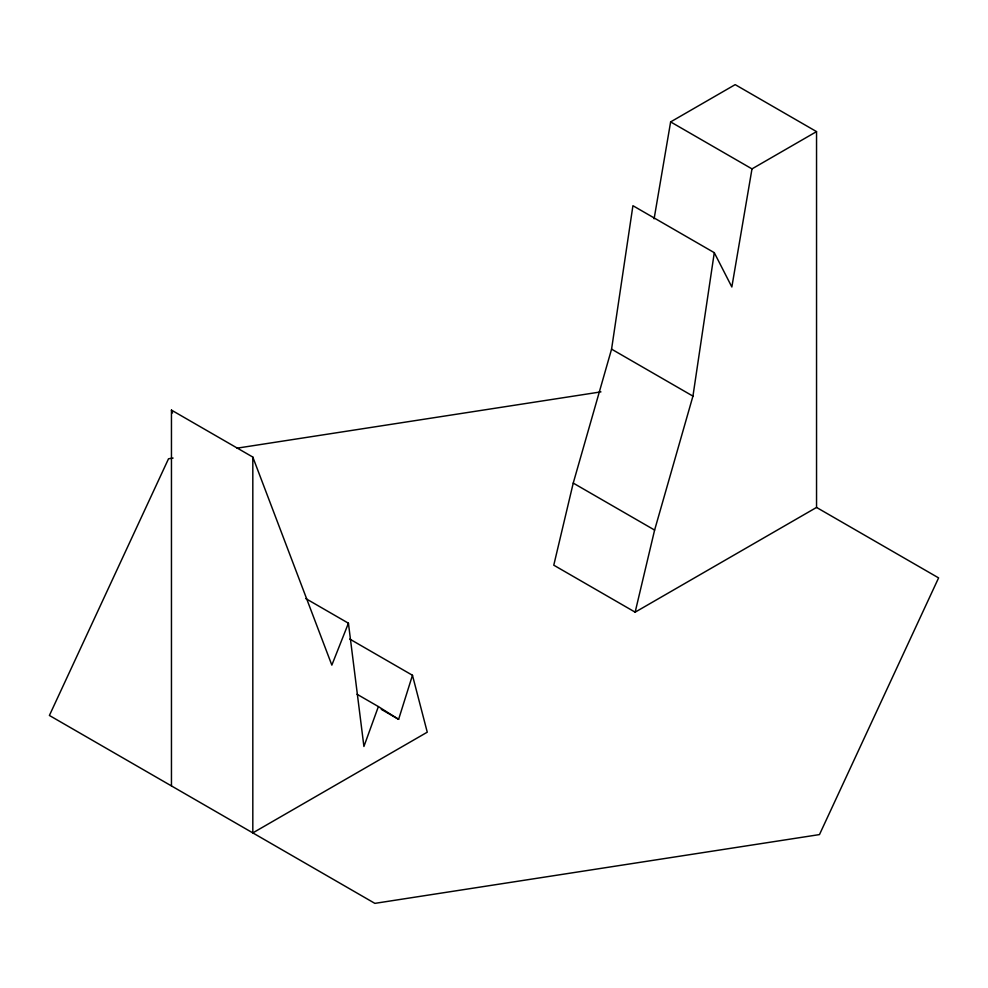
<?xml version="1.0" encoding="UTF-8"?>
<svg xmlns="http://www.w3.org/2000/svg" width="988" height="988" viewBox="0 0 988 988"><rect width="100%" height="100%" fill="white"/><g stroke="black" fill="none" stroke-linecap="round" stroke-linejoin="round"><path stroke-width="1.48" d="M611.572 349.147L632.925 205.702L714.287 252.681L731.849 286.989L751.992 168.886L816.545 131.614L816.545 507.437L635.148 612.165L553.774 565.185L573.238 483.095L611.572 349.147L692.946 396.126L654.612 530.074L635.148 612.165M692.946 396.126L714.287 252.681M654.105 218.817L670.63 121.907L735.183 84.635L816.545 131.614M381.269 709.335L398.621 719.338L412.465 675.273L349.777 639.075M357.039 694.255L378.379 706.581L363.917 746.483L348.431 623.218L305.749 598.567M348.431 623.218L331.845 665.122L252.817 457.074L171.455 410.106L171.455 785.917M173.098 458.062L168.528 458.765L49.4 715.46L374.872 903.365L819.472 834.588L938.6 577.894L816.545 507.437M237.046 448.169L600.951 391.878M670.63 121.907L751.992 168.886M573.238 483.095L654.612 530.074M378.379 706.581L398.621 719.338M171.455 410.106L172.542 412.972M412.465 675.273L427.261 732.182L252.817 832.896L252.817 457.074"/></g></svg>
